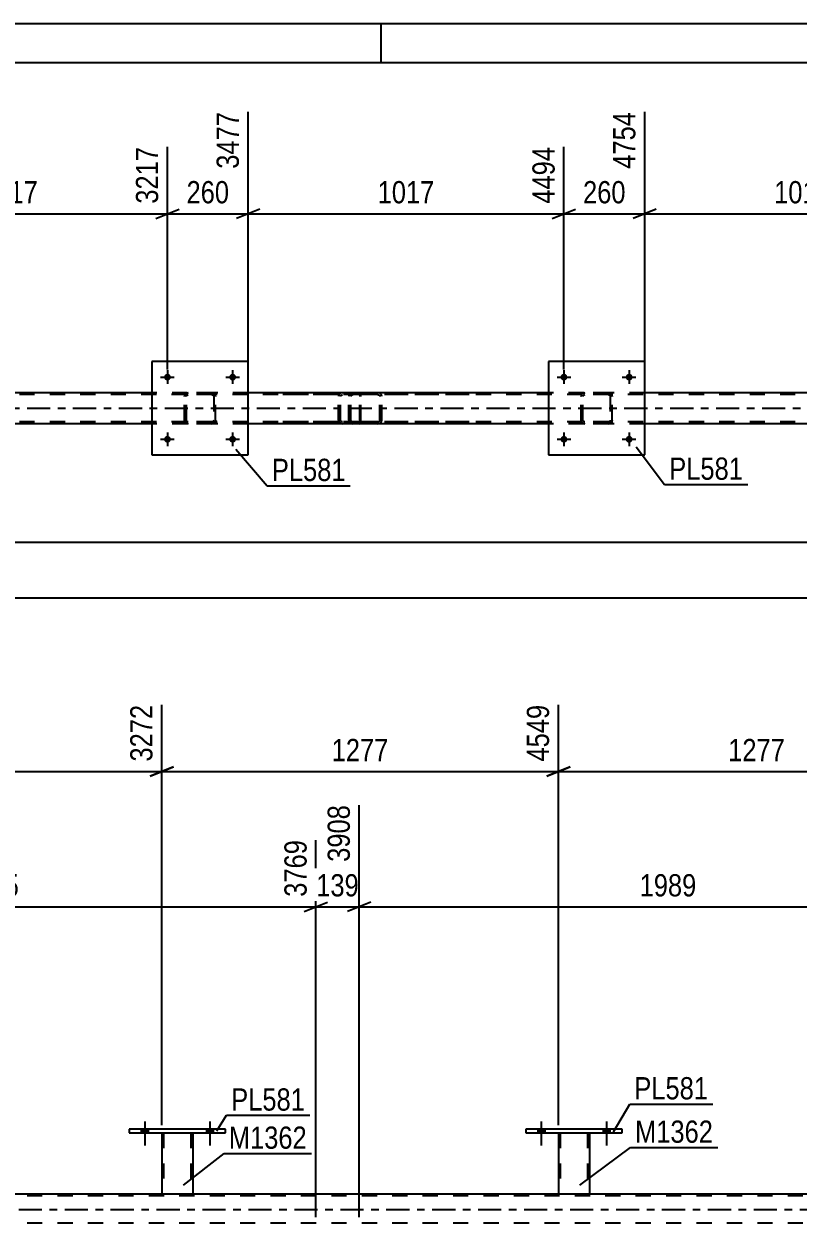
# Model space of a CAD drawing. Header units: millimetres. Extents: x 0 to 841, y 0 to 594.
# Drawn here: x 165 to 264.7, y 439.6 to 594 of the extents above; entities that cross this region are included whole.
import ezdxf

# ---------------------------------------------------------------- set-up
doc = ezdxf.new("R2010")
doc.units = ezdxf.units.MM
doc.linetypes.add('DXK_LINE_DOT2', pattern=[3.9198, 1.9599, -1.9599])
doc.linetypes.add('DXK_LINE_DOT3', pattern=[5.9187, 2.979, -0.9799, 0.9799, -0.9799])
doc.styles.add('Arial Narrow', font='ARIALN.TTF', dxfattribs={"height": 0.2})

# ---------------------------------------------------------------- blocks, each defined once
blk = doc.blocks.new('Unknown-122573939-1133 - 10963')
at = {"color": 5, "linetype": 'Continuous'}
for p, q in [((841, 594), (0, 594)), ((211, 589), (211, 594)), ((836, 589), (5, 589))]:
    blk.add_line(p, q, dxfattribs=at)
blk = doc.blocks.new('Bolt-122573939-4969 - 4963')
at = {"linetype": 'Continuous'}
for points in [[(234.99, 540.53, -1), (234.11, 540.53, -1)], [(243.39, 540.53, -1), (242.51, 540.53, -1)]]:
    blk.add_hatch(color=1, dxfattribs=at).paths.add_polyline_path(points)
at = {"color": 1, "linetype": 'Continuous'}
for p, q in [((233.67, 540.53), (235.43, 540.53)), ((234.55, 541.41), (234.55, 539.65)), ((242.07, 540.53), (243.83, 540.53)), ((242.95, 541.41), (242.95, 539.65))]:
    blk.add_line(p, q, dxfattribs=at)
blk = doc.blocks.new('Bolt-122573939-4970 - 4963')
at = {"linetype": 'Continuous'}
for points in [[(234.99, 548.53, -1), (234.11, 548.53, -1)], [(243.39, 548.53, -1), (242.51, 548.53, -1)]]:
    blk.add_hatch(color=1, dxfattribs=at).paths.add_polyline_path(points)
at = {"color": 1, "linetype": 'Continuous'}
for p, q in [((233.67, 548.53), (235.43, 548.53)), ((234.55, 549.41), (234.55, 547.65)), ((242.07, 548.53), (243.83, 548.53)), ((242.95, 549.41), (242.95, 547.65))]:
    blk.add_line(p, q, dxfattribs=at)
blk = doc.blocks.new('Bolt-122573939-4971 - 4963')
at = {"linetype": 'Continuous'}
for points in [[(183.91, 540.53, -1), (183.03, 540.53, -1)], [(192.31, 540.53, -1), (191.43, 540.53, -1)]]:
    blk.add_hatch(color=1, dxfattribs=at).paths.add_polyline_path(points)
at = {"color": 1, "linetype": 'Continuous'}
for p, q in [((182.59, 540.53), (184.35, 540.53)), ((183.47, 541.41), (183.47, 539.65)), ((190.99, 540.53), (192.75, 540.53)), ((191.87, 541.41), (191.87, 539.65))]:
    blk.add_line(p, q, dxfattribs=at)
blk = doc.blocks.new('Bolt-122573939-4972 - 4963')
at = {"linetype": 'Continuous'}
for points in [[(183.91, 548.53, -1), (183.03, 548.53, -1)], [(192.31, 548.53, -1), (191.43, 548.53, -1)]]:
    blk.add_hatch(color=1, dxfattribs=at).paths.add_polyline_path(points)
at = {"color": 1, "linetype": 'Continuous'}
for p, q in [((182.59, 548.53), (184.35, 548.53)), ((183.47, 549.41), (183.47, 547.65)), ((190.99, 548.53), (192.75, 548.53)), ((191.87, 549.41), (191.87, 547.65))]:
    blk.add_line(p, q, dxfattribs=at)
blk = doc.blocks.new('Part-122573939-4990 - 4963')
at = {"color": 2, "linetype": 'Continuous'}
for p, q in [((244.95, 550.53), (232.55, 550.53)), ((232.55, 550.53), (232.55, 538.53)), ((244.95, 538.53), (244.95, 550.53)), ((232.55, 538.53), (244.95, 538.53))]:
    blk.add_line(p, q, dxfattribs=at)
blk = doc.blocks.new('Part-122573939-4991 - 4963')
at = {"color": 7, "linetype": 'DXK_LINE_DOT2'}
for p, q in [((185.96, 546.49), (186.15, 546.53)), ((186.15, 546.53), (185.96, 546.49)), ((189.19, 546.53), (186.15, 546.53)), ((189.19, 546.53), (189.37, 546.49)), ((189.37, 546.49), (189.19, 546.53)), ((185.67, 546.05), (185.7, 546.23)), ((185.7, 546.23), (185.67, 546.05)), ((185.67, 543.01), (185.67, 546.05)), ((185.91, 546.05), (185.93, 546.14)), ((185.91, 543.01), (185.91, 546.05)), ((185.93, 546.14), (185.98, 546.22)), ((185.98, 546.22), (186.06, 546.27)), ((186.06, 546.27), (186.15, 546.29)), ((189.19, 546.29), (186.15, 546.29)), ((189.19, 546.29), (189.28, 546.27)), ((189.28, 546.27), (189.36, 546.22)), ((189.36, 546.22), (189.41, 546.14)), ((189.41, 546.14), (189.43, 546.05)), ((189.43, 546.05), (189.43, 543.01)), ((189.63, 546.23), (189.67, 546.05)), ((189.67, 546.05), (189.63, 546.23)), ((189.67, 543.01), (189.67, 546.05)), ((185.7, 542.83), (185.67, 543.01)), ((185.67, 543.01), (185.7, 542.83)), ((185.93, 542.92), (185.91, 543.01)), ((185.98, 542.84), (185.93, 542.92)), ((186.15, 542.53), (185.96, 542.57)), ((185.96, 542.57), (186.15, 542.53)), ((186.06, 542.79), (185.98, 542.84)), ((186.15, 542.77), (186.06, 542.79)), ((189.19, 542.77), (186.15, 542.77)), ((189.19, 542.53), (186.15, 542.53)), ((189.28, 542.79), (189.19, 542.77)), ((189.37, 542.57), (189.19, 542.53)), ((189.19, 542.53), (189.37, 542.57)), ((189.36, 542.84), (189.28, 542.79)), ((189.41, 542.92), (189.36, 542.84)), ((189.43, 543.01), (189.41, 542.92)), ((189.67, 543.01), (189.63, 542.83)), ((189.63, 542.83), (189.67, 543.01))]:
    blk.add_line(p, q, dxfattribs=at)
at = {"color": 7, "linetype": 'DXK_LINE_DOT3'}
blk.add_line((187.67, 544.53), (187.67, 544.53), dxfattribs=at)
at = {"color": 7, "linetype": 'DXK_LINE_DOT2'}
for centre, start, end in [((186.15, 546.05), 112.5, 157.5), ((186.15, 546.05), 112.5, 157.5), ((189.19, 546.05), 22.5, 67.5), ((189.19, 546.05), 22.5, 67.5), ((186.15, 543.01), 202.5, 247.5), ((186.15, 543.01), 202.5, 247.5), ((189.19, 543.01), 292.5, 337.5), ((189.19, 543.01), 292.5, 337.5)]:
    blk.add_arc(centre, 0.48, start, end, dxfattribs=at)
blk = doc.blocks.new('Part-122573939-4996 - 4963')
at = {"color": 2, "linetype": 'Continuous'}
for p, q in [((193.87, 550.53), (181.47, 550.53)), ((181.47, 550.53), (181.47, 538.53)), ((193.87, 538.53), (193.87, 550.53)), ((181.47, 538.53), (193.87, 538.53))]:
    blk.add_line(p, q, dxfattribs=at)
blk = doc.blocks.new('Part-122573939-5077 - 4963')
at = {"color": 7, "linetype": 'DXK_LINE_DOT2'}
for p, q in [((208.12, 546.53), (195.96, 546.53)), ((206.03, 546.53), (205.83, 546.5)), ((206.84, 546.29), (206.84, 546.53)), ((208.22, 546.5), (208.12, 546.53)), ((208.31, 546.39), (208.22, 546.5)), ((208.12, 546.29), (195.96, 546.29)), ((205.56, 546.24), (205.52, 546.05)), ((205.52, 543.01), (205.52, 546.05)), ((205.77, 546.05), (205.79, 546.14)), ((205.77, 543.01), (205.77, 546.05)), ((205.79, 546.14), (205.85, 546.22)), ((205.85, 546.22), (205.93, 546.27)), ((205.93, 546.27), (206.03, 546.29)), ((208.12, 546.29), (208.17, 546.27)), ((208.17, 546.27), (208.21, 546.22)), ((208.21, 546.22), (208.24, 546.14)), ((208.24, 546.14), (208.25, 546.05)), ((208.25, 543.01), (208.25, 546.05)), ((208.37, 546.24), (208.31, 546.39)), ((208.39, 546.05), (208.37, 546.24)), ((208.39, 543.01), (208.39, 546.05)), ((208.12, 542.77), (195.96, 542.77)), ((208.12, 542.53), (195.96, 542.53)), ((205.52, 543.01), (205.56, 542.83)), ((205.79, 542.92), (205.77, 543.01)), ((205.85, 542.84), (205.79, 542.92)), ((205.83, 542.57), (206.03, 542.53)), ((205.93, 542.79), (205.85, 542.84)), ((206.03, 542.77), (205.93, 542.79)), ((206.84, 542.57), (206.84, 542.77)), ((206.84, 542.53), (206.84, 542.57)), ((208.17, 542.79), (208.12, 542.77)), ((208.12, 542.53), (208.22, 542.57)), ((208.21, 542.84), (208.17, 542.79)), ((208.24, 542.92), (208.21, 542.84)), ((208.22, 542.57), (208.31, 542.67)), ((208.25, 543.01), (208.24, 542.92)), ((208.31, 542.67), (208.37, 542.83)), ((208.37, 542.83), (208.39, 543.01))]:
    blk.add_line(p, q, dxfattribs=at)
for centre, start, end in [((206.01, 546.04), 111.1941, 156.1506), ((206.01, 543.03), 203.8494, 248.8059)]:
    blk.add_arc(centre, 0.492, start, end, dxfattribs=at)
blk = doc.blocks.new('Part-122573939-5100 - 4963')
at = {"color": 7, "linetype": 'DXK_LINE_DOT2'}
for p, q in [((207.35, 546.53), (207.16, 546.5)), ((222.34, 546.53), (207.35, 546.53)), ((210.78, 546.5), (210.59, 546.53)), ((206.88, 546.24), (206.84, 546.05)), ((206.84, 543.01), (206.84, 546.05)), ((207.1, 546.05), (207.12, 546.14)), ((207.1, 543.01), (207.1, 546.05)), ((207.12, 546.14), (207.17, 546.22)), ((207.17, 546.22), (207.25, 546.27)), ((207.25, 546.27), (207.35, 546.29)), ((222.34, 546.29), (207.35, 546.29)), ((210.59, 546.29), (210.68, 546.27)), ((210.68, 546.27), (210.77, 546.22)), ((210.77, 546.22), (210.82, 546.14)), ((210.82, 546.14), (210.84, 546.05)), ((210.84, 543.01), (210.84, 546.05)), ((211.1, 546.05), (211.06, 546.24)), ((211.1, 543.01), (211.1, 546.05)), ((206.84, 543.01), (206.88, 542.83)), ((207.12, 542.92), (207.1, 543.01)), ((207.17, 542.84), (207.12, 542.92)), ((207.16, 542.57), (207.35, 542.53)), ((207.25, 542.79), (207.17, 542.84)), ((207.35, 542.77), (207.25, 542.79)), ((222.34, 542.77), (207.35, 542.77)), ((222.34, 542.53), (207.35, 542.53)), ((210.68, 542.79), (210.59, 542.77)), ((210.59, 542.53), (210.78, 542.57)), ((210.77, 542.84), (210.68, 542.79)), ((210.82, 542.92), (210.77, 542.84)), ((210.84, 543.01), (210.82, 542.92)), ((211.06, 542.83), (211.1, 543.01))]:
    blk.add_line(p, q, dxfattribs=at)
for centre, start, end in [((207.33, 546.03), 110.7583, 155.68), ((210.61, 546.03), 24.32, 69.2417), ((207.33, 543.03), 204.32, 249.2417), ((210.61, 543.03), 290.7583, 335.68)]:
    blk.add_arc(centre, 0.496, start, end, dxfattribs=at)
blk = doc.blocks.new('Part-122573939-5119 - 4963')
at = {"color": 7, "linetype": 'DXK_LINE_DOT2'}
for p, q in [((237.04, 546.49), (237.23, 546.53)), ((237.23, 546.53), (237.04, 546.49)), ((240.27, 546.53), (237.23, 546.53)), ((240.27, 546.53), (240.45, 546.49)), ((240.45, 546.49), (240.27, 546.53)), ((236.75, 546.05), (236.79, 546.23)), ((236.79, 546.23), (236.75, 546.05)), ((236.75, 543.01), (236.75, 546.05)), ((236.99, 546.05), (237.01, 546.14)), ((236.99, 543.01), (236.99, 546.05)), ((237.01, 546.14), (237.06, 546.22)), ((237.06, 546.22), (237.14, 546.27)), ((237.14, 546.27), (237.23, 546.29)), ((240.27, 546.29), (237.23, 546.29)), ((240.27, 546.29), (240.36, 546.27)), ((240.36, 546.27), (240.44, 546.22)), ((240.44, 546.22), (240.49, 546.14)), ((240.49, 546.14), (240.51, 546.05)), ((240.51, 546.05), (240.51, 543.01)), ((240.71, 546.23), (240.75, 546.05)), ((240.75, 546.05), (240.71, 546.23)), ((240.75, 543.01), (240.75, 546.05)), ((236.79, 542.83), (236.75, 543.01)), ((236.75, 543.01), (236.79, 542.83)), ((237.01, 542.92), (236.99, 543.01)), ((237.06, 542.84), (237.01, 542.92)), ((237.23, 542.53), (237.04, 542.57)), ((237.04, 542.57), (237.23, 542.53)), ((237.14, 542.79), (237.06, 542.84)), ((237.23, 542.77), (237.14, 542.79)), ((240.27, 542.77), (237.23, 542.77)), ((240.27, 542.53), (237.23, 542.53)), ((240.36, 542.79), (240.27, 542.77)), ((240.45, 542.57), (240.27, 542.53)), ((240.27, 542.53), (240.45, 542.57)), ((240.44, 542.84), (240.36, 542.79)), ((240.49, 542.92), (240.44, 542.84)), ((240.51, 543.01), (240.49, 542.92)), ((240.75, 543.01), (240.71, 542.83)), ((240.71, 542.83), (240.75, 543.01))]:
    blk.add_line(p, q, dxfattribs=at)
at = {"color": 7, "linetype": 'DXK_LINE_DOT3'}
blk.add_line((238.75, 544.53), (238.75, 544.53), dxfattribs=at)
at = {"color": 7, "linetype": 'DXK_LINE_DOT2'}
for centre, start, end in [((237.23, 546.05), 112.5, 157.5), ((237.23, 546.05), 112.5, 157.5), ((240.27, 546.05), 22.5, 67.5), ((240.27, 546.05), 22.5, 67.5), ((237.23, 543.01), 202.5, 247.5), ((237.23, 543.01), 202.5, 247.5), ((240.27, 543.01), 292.5, 337.5), ((240.27, 543.01), 292.5, 337.5)]:
    blk.add_arc(centre, 0.48, start, end, dxfattribs=at)
blk = doc.blocks.new('Part-122573939-5152 - 4963')
at = {"color": 2, "linetype": 'Continuous'}
for p, q in [((181.47, 546.53), (142.79, 546.53)), ((232.55, 546.53), (193.87, 546.53)), ((283.63, 546.53), (244.95, 546.53)), ((181.47, 542.53), (142.79, 542.53)), ((232.55, 542.53), (193.87, 542.53)), ((283.63, 542.53), (244.95, 542.53))]:
    blk.add_line(p, q, dxfattribs=at)
at = {"color": 7, "linetype": 'DXK_LINE_DOT2'}
for p, q in [((193.87, 546.53), (181.47, 546.53)), ((244.95, 546.53), (232.55, 546.53)), ((766.09, 546.29), (112.11, 546.29)), ((766.09, 542.77), (112.11, 542.77)), ((193.87, 542.53), (181.47, 542.53)), ((244.95, 542.53), (232.55, 542.53))]:
    blk.add_line(p, q, dxfattribs=at)
at = {"color": 7, "linetype": 'DXK_LINE_DOT3'}
blk.add_line((112.11, 544.53), (766.09, 544.53), dxfattribs=at)
blk = doc.blocks.new('Part-122573939-3391 - 3261')
at = {"color": 2, "linetype": 'Continuous'}
blk.add_line((51.86, 443.39), (763.16, 443.39), dxfattribs=at)
at = {"color": 7, "linetype": 'DXK_LINE_DOT2'}
for p, q in [((763.16, 443.15), (51.86, 443.15)), ((763.16, 439.63), (51.86, 439.63))]:
    blk.add_line(p, q, dxfattribs=at)
at = {"color": 7, "linetype": 'DXK_LINE_DOT3'}
blk.add_line((51.86, 441.39), (763.16, 441.39), dxfattribs=at)
blk = doc.blocks.new('Bolt-122573939-3705 - 3261')
at = {"linetype": 'Continuous'}
for points in [[(231.19, 451.23), (232.07, 451.23), (232.07, 451.71), (231.19, 451.71)], [(239.59, 451.23), (240.47, 451.23), (240.47, 451.71), (239.59, 451.71)]]:
    blk.add_hatch(color=1, dxfattribs=at).paths.add_polyline_path(points)
at = {"color": 1, "linetype": 'Continuous'}
for p, q in [((231.63, 452.71), (231.63, 449.59)), ((240.03, 452.71), (240.03, 449.59)), ((231.19, 451.71), (231.19, 451.23)), ((232.07, 451.71), (232.07, 451.23)), ((239.59, 451.71), (239.59, 451.23)), ((240.47, 451.71), (240.47, 451.23))]:
    blk.add_line(p, q, dxfattribs=at)
blk = doc.blocks.new('Part-122573939-3601 - 3261')
at = {"color": 2, "linetype": 'Continuous'}
for p, q in [((233.83, 451.23), (233.83, 443.39)), ((237.83, 451.23), (237.83, 443.39)), ((233.83, 443.39), (237.83, 443.39))]:
    blk.add_line(p, q, dxfattribs=at)
at = {"color": 7, "linetype": 'DXK_LINE_DOT2'}
for p, q in [((233.83, 451.23), (237.83, 451.23)), ((233.83, 451.23), (233.83, 451.23)), ((233.83, 451.23), (233.83, 451.23)), ((234.07, 451.23), (234.07, 443.39)), ((237.59, 451.23), (237.59, 443.39)), ((237.83, 451.23), (237.83, 451.23)), ((237.83, 451.23), (237.83, 451.23)), ((237.53, 443.39), (237.57, 443.39)), ((237.53, 443.39), (237.57, 443.39)), ((237.57, 443.39), (237.59, 443.39)), ((237.57, 443.39), (237.59, 443.39))]:
    blk.add_line(p, q, dxfattribs=at)
blk = doc.blocks.new('Part-122573939-3626 - 3261')
at = {"color": 2, "linetype": 'Continuous'}
for p, q in [((229.63, 451.71), (229.63, 451.23)), ((242.03, 451.71), (229.63, 451.71)), ((229.63, 451.23), (242.03, 451.23)), ((242.03, 451.23), (242.03, 451.71))]:
    blk.add_line(p, q, dxfattribs=at)
blk = doc.blocks.new('Part-122573939-3631 - 3261')
at = {"color": 2, "linetype": 'Continuous'}
for p, q in [((182.74, 451.23), (182.74, 443.39)), ((186.74, 451.23), (186.74, 443.39)), ((182.74, 443.39), (186.74, 443.39))]:
    blk.add_line(p, q, dxfattribs=at)
at = {"color": 7, "linetype": 'DXK_LINE_DOT2'}
for p, q in [((182.74, 451.23), (186.74, 451.23)), ((182.74, 451.23), (182.74, 451.23)), ((182.74, 451.23), (182.74, 451.23)), ((182.98, 451.23), (182.98, 443.39)), ((186.5, 451.23), (186.5, 443.39)), ((186.74, 451.23), (186.74, 451.23)), ((186.74, 451.23), (186.74, 451.23)), ((186.45, 443.39), (186.49, 443.39)), ((186.45, 443.39), (186.49, 443.39)), ((186.49, 443.39), (186.5, 443.39)), ((186.49, 443.39), (186.5, 443.39))]:
    blk.add_line(p, q, dxfattribs=at)
blk = doc.blocks.new('Part-122573939-3636 - 3261')
at = {"color": 2, "linetype": 'Continuous'}
for p, q in [((178.54, 451.71), (178.54, 451.23)), ((190.94, 451.71), (178.54, 451.71)), ((178.54, 451.23), (190.94, 451.23)), ((190.94, 451.23), (190.94, 451.71))]:
    blk.add_line(p, q, dxfattribs=at)
blk = doc.blocks.new('Bolt-122573939-3696 - 3261')
at = {"linetype": 'Continuous'}
for points in [[(231.19, 451.23), (232.07, 451.23), (232.07, 451.71), (231.19, 451.71)], [(239.59, 451.23), (240.47, 451.23), (240.47, 451.71), (239.59, 451.71)]]:
    blk.add_hatch(color=1, dxfattribs=at).paths.add_polyline_path(points)
at = {"color": 1, "linetype": 'Continuous'}
for p, q in [((231.63, 452.71), (231.63, 449.59)), ((240.03, 452.71), (240.03, 449.59)), ((231.19, 451.71), (231.19, 451.23)), ((232.07, 451.71), (232.07, 451.23)), ((239.59, 451.71), (239.59, 451.23)), ((240.47, 451.71), (240.47, 451.23))]:
    blk.add_line(p, q, dxfattribs=at)
blk = doc.blocks.new('Bolt-122573939-3724 - 3261')
at = {"linetype": 'Continuous'}
for points in [[(180.1, 451.23), (180.98, 451.23), (180.98, 451.71), (180.1, 451.71)], [(188.5, 451.23), (189.38, 451.23), (189.38, 451.71), (188.5, 451.71)]]:
    blk.add_hatch(color=1, dxfattribs=at).paths.add_polyline_path(points)
at = {"color": 1, "linetype": 'Continuous'}
for p, q in [((180.54, 452.71), (180.54, 449.59)), ((188.94, 452.71), (188.94, 449.59)), ((180.1, 451.71), (180.1, 451.23)), ((180.98, 451.71), (180.98, 451.23)), ((188.5, 451.71), (188.5, 451.23)), ((189.38, 451.71), (189.38, 451.23))]:
    blk.add_line(p, q, dxfattribs=at)
blk = doc.blocks.new('Bolt-122573939-3725 - 3261')
at = {"linetype": 'Continuous'}
for points in [[(180.1, 451.23), (180.98, 451.23), (180.98, 451.71), (180.1, 451.71)], [(188.5, 451.23), (189.38, 451.23), (189.38, 451.71), (188.5, 451.71)]]:
    blk.add_hatch(color=1, dxfattribs=at).paths.add_polyline_path(points)
at = {"color": 1, "linetype": 'Continuous'}
for p, q in [((180.54, 452.71), (180.54, 449.59)), ((188.94, 452.71), (188.94, 449.59)), ((180.1, 451.71), (180.1, 451.23)), ((180.98, 451.71), (180.98, 451.23)), ((188.5, 451.71), (188.5, 451.23)), ((189.38, 451.71), (189.38, 451.23))]:
    blk.add_line(p, q, dxfattribs=at)
blk = doc.blocks.new('StraightDimension-122573939-5634 - 4963')
at = {"color": 7, "linetype": 'Continuous'}
for p, q in [((193.87, 547.53), (193.87, 582.67)), ((183.47, 549.53), (183.47, 578.17)), ((181.97, 568.96), (184.97, 570.16)), ((195.37, 570.16), (192.37, 568.96)), ((183.47, 569.56), (193.87, 569.56))]:
    blk.add_line(p, q, dxfattribs=at)
at = {"color": 0}
blk.add_wipeout([(192.01, 570.31), (192.01, 574.51), (185.33, 574.51), (185.33, 570.31)], dxfattribs=at)
at = {"color": 3, "style": 'Arial Narrow'}
blk.add_text('260', height=2.863, dxfattribs=at).set_placement((185.93, 570.91))
at = {"color": 0, "linetype": 'Continuous'}
blk.add_wipeout([(193.27, 583.27), (189.07, 583.27), (189.07, 574.76), (193.27, 574.76)], dxfattribs=at)
at = {"color": 3, "linetype": 'Continuous', "style": 'Arial Narrow'}
blk.add_text('3477', height=2.863, rotation=90.0002, dxfattribs=at).set_placement((192.67, 575.36))
blk = doc.blocks.new('StraightDimension-122573939-5580 - 4963')
at = {"color": 7, "linetype": 'Continuous'}
for p, q in [((244.95, 547.53), (244.95, 582.67)), ((285.63, 549.53), (285.63, 578.17)), ((246.45, 570.16), (243.45, 568.96)), ((284.13, 568.96), (287.13, 570.16)), ((244.95, 569.56), (285.63, 569.56))]:
    blk.add_line(p, q, dxfattribs=at)
at = {"color": 0, "linetype": 'Continuous'}
blk.add_wipeout([(285.03, 578.77), (280.83, 578.77), (280.83, 570.26), (285.03, 570.26)], dxfattribs=at)
at = {"color": 0}
blk.add_wipeout([(269.55, 570.31), (269.55, 574.51), (261.03, 574.51), (261.03, 570.31)], dxfattribs=at)
at = {"color": 3, "linetype": 'Continuous', "style": 'Arial Narrow'}
blk.add_text('5771', height=2.863, rotation=90.0002, dxfattribs=at).set_placement((284.43, 570.86))
at = {"color": 3, "style": 'Arial Narrow'}
blk.add_text('1017', height=2.863, dxfattribs=at).set_placement((261.63, 570.91))
blk = doc.blocks.new('StraightDimension-122573939-5598 - 4963')
at = {"color": 7, "linetype": 'Continuous'}
for p, q in [((244.95, 547.53), (244.95, 582.67)), ((234.55, 549.53), (234.55, 578.17)), ((233.05, 568.96), (236.05, 570.16)), ((246.45, 570.16), (243.45, 568.96)), ((234.55, 569.56), (244.95, 569.56))]:
    blk.add_line(p, q, dxfattribs=at)
at = {"color": 0}
blk.add_wipeout([(243.09, 570.31), (243.09, 574.51), (236.41, 574.51), (236.41, 570.31)], dxfattribs=at)
at = {"color": 3, "style": 'Arial Narrow'}
blk.add_text('260', height=2.863, dxfattribs=at).set_placement((237.01, 570.91))
at = {"color": 0, "linetype": 'Continuous'}
blk.add_wipeout([(244.35, 583.27), (240.15, 583.27), (240.15, 574.76), (244.35, 574.76)], dxfattribs=at)
at = {"color": 3, "linetype": 'Continuous', "style": 'Arial Narrow'}
blk.add_text('4754', height=2.863, rotation=90.0002, dxfattribs=at).set_placement((243.75, 575.36))
blk = doc.blocks.new('StraightDimension-122573939-5616 - 4963')
at = {"color": 7, "linetype": 'Continuous'}
for p, q in [((193.87, 547.53), (193.87, 582.67)), ((234.55, 549.53), (234.55, 578.17)), ((195.37, 570.16), (192.37, 568.96)), ((233.05, 568.96), (236.05, 570.16)), ((193.87, 569.56), (234.55, 569.56))]:
    blk.add_line(p, q, dxfattribs=at)
at = {"color": 0, "linetype": 'Continuous'}
blk.add_wipeout([(233.95, 578.77), (229.75, 578.77), (229.75, 570.26), (233.95, 570.26)], dxfattribs=at)
at = {"color": 0}
blk.add_wipeout([(218.46, 570.31), (218.46, 574.51), (209.95, 574.51), (209.95, 570.31)], dxfattribs=at)
at = {"color": 3, "linetype": 'Continuous', "style": 'Arial Narrow'}
blk.add_text('4494', height=2.863, rotation=90.0002, dxfattribs=at).set_placement((233.35, 570.86))
at = {"color": 3, "style": 'Arial Narrow'}
blk.add_text('1017', height=2.863, dxfattribs=at).set_placement((210.55, 570.91))
blk = doc.blocks.new('StraightDimension-122573939-5652 - 4963')
at = {"color": 7, "linetype": 'Continuous'}
for p, q in [((142.79, 547.53), (142.79, 582.67)), ((183.47, 549.53), (183.47, 578.17)), ((144.29, 570.16), (141.29, 568.96)), ((181.97, 568.96), (184.97, 570.16)), ((142.79, 569.56), (183.47, 569.56))]:
    blk.add_line(p, q, dxfattribs=at)
at = {"color": 0, "linetype": 'Continuous'}
blk.add_wipeout([(182.87, 578.77), (178.67, 578.77), (178.67, 570.26), (182.87, 570.26)], dxfattribs=at)
at = {"color": 0}
blk.add_wipeout([(167.38, 570.31), (167.38, 574.51), (158.87, 574.51), (158.87, 570.31)], dxfattribs=at)
at = {"color": 3, "linetype": 'Continuous', "style": 'Arial Narrow'}
blk.add_text('3217', height=2.863, rotation=90.0002, dxfattribs=at).set_placement((182.27, 570.86))
at = {"color": 3, "style": 'Arial Narrow'}
blk.add_text('1017', height=2.863, dxfattribs=at).set_placement((159.47, 570.91))
blk = doc.blocks.new('StraightDimension-122573939-5833 - 4963')
at = {"color": 7, "linetype": 'Continuous'}
blk.add_line((69.55, 520.13), (766.73, 520.13), dxfattribs=at)
blk = doc.blocks.new('StraightDimension-122573939-9213 - 4963')
at = {"color": 7, "linetype": 'Continuous'}
blk.add_line((70.19, 527.28), (766.09, 527.28), dxfattribs=at)
blk = doc.blocks.new('StraightDimension-122573939-4483 - 3261')
at = {"color": 7, "linetype": 'Continuous'}
for p, q in [((233.83, 452.23), (233.83, 506.35)), ((284.91, 452.23), (284.91, 506.35)), ((235.33, 498.34), (232.33, 497.14)), ((233.83, 497.74), (284.91, 497.74)), ((283.41, 497.14), (286.41, 498.34))]:
    blk.add_line(p, q, dxfattribs=at)
at = {"color": 0, "linetype": 'Continuous'}
blk.add_wipeout([(284.31, 506.95), (280.11, 506.95), (280.11, 498.44), (284.31, 498.44)], dxfattribs=at)
at = {"color": 0}
blk.add_wipeout([(263.62, 498.49), (263.62, 502.69), (255.11, 502.69), (255.11, 498.49)], dxfattribs=at)
at = {"color": 3, "linetype": 'Continuous', "style": 'Arial Narrow'}
blk.add_text('5826', height=2.863, rotation=90.0002, dxfattribs=at).set_placement((283.71, 499.04))
at = {"color": 3, "style": 'Arial Narrow'}
blk.add_text('1277', height=2.863, dxfattribs=at).set_placement((255.71, 499.09))
blk = doc.blocks.new('StraightDimension-122573939-4473 - 3261')
at = {"color": 7, "linetype": 'Continuous'}
for p, q in [((182.74, 452.23), (182.74, 506.35)), ((233.83, 452.23), (233.83, 506.35)), ((184.24, 498.34), (181.24, 497.14)), ((182.74, 497.74), (233.83, 497.74)), ((232.33, 497.14), (235.33, 498.34))]:
    blk.add_line(p, q, dxfattribs=at)
at = {"color": 0, "linetype": 'Continuous'}
blk.add_wipeout([(233.23, 506.95), (229.03, 506.95), (229.03, 498.44), (233.23, 498.44)], dxfattribs=at)
at = {"color": 0}
blk.add_wipeout([(212.54, 498.49), (212.54, 502.69), (204.03, 502.69), (204.03, 498.49)], dxfattribs=at)
at = {"color": 3, "linetype": 'Continuous', "style": 'Arial Narrow'}
blk.add_text('4549', height=2.863, rotation=90.0002, dxfattribs=at).set_placement((232.63, 499.04))
at = {"color": 3, "style": 'Arial Narrow'}
blk.add_text('1277', height=2.863, dxfattribs=at).set_placement((204.63, 499.09))
blk = doc.blocks.new('StraightDimension-122573939-4463 - 3261')
at = {"color": 7, "linetype": 'Continuous'}
for p, q in [((131.66, 452.23), (131.66, 506.35)), ((182.74, 452.23), (182.74, 506.35)), ((133.16, 498.34), (130.16, 497.14)), ((131.66, 497.74), (182.74, 497.74)), ((181.24, 497.14), (184.24, 498.34))]:
    blk.add_line(p, q, dxfattribs=at)
at = {"color": 0, "linetype": 'Continuous'}
blk.add_wipeout([(182.14, 506.95), (177.94, 506.95), (177.94, 498.44), (182.14, 498.44)], dxfattribs=at)
at = {"color": 0}
blk.add_wipeout([(161.46, 498.49), (161.46, 502.69), (152.95, 502.69), (152.95, 498.49)], dxfattribs=at)
at = {"color": 3, "linetype": 'Continuous', "style": 'Arial Narrow'}
blk.add_text('3272', height=2.863, rotation=90.0002, dxfattribs=at).set_placement((181.54, 499.04))
at = {"color": 3, "style": 'Arial Narrow'}
blk.add_text('1277', height=2.863, dxfattribs=at).set_placement((153.55, 499.09))
blk = doc.blocks.new('StraightDimension-122573939-4103 - 3261')
at = {"color": 7, "linetype": 'Continuous'}
for p, q in [((118.78, 440.39), (118.78, 488.94)), ((202.6, 440.39), (202.6, 488.94)), ((120.28, 480.93), (117.28, 479.73)), ((118.78, 480.33), (202.6, 480.33)), ((201.1, 479.73), (204.1, 480.93))]:
    blk.add_line(p, q, dxfattribs=at)
at = {"color": 0, "linetype": 'Continuous'}
blk.add_wipeout([(202, 489.54), (197.8, 489.54), (197.8, 481.03), (202, 481.03)], dxfattribs=at)
at = {"color": 0}
blk.add_wipeout([(164.95, 481.08), (164.95, 485.28), (156.43, 485.28), (156.43, 481.08)], dxfattribs=at)
at = {"color": 3, "linetype": 'Continuous', "style": 'Arial Narrow'}
blk.add_text('3769', height=2.863, rotation=90.0002, dxfattribs=at).set_placement((201.4, 481.63))
at = {"color": 3, "style": 'Arial Narrow'}
blk.add_text('2095', height=2.863, dxfattribs=at).set_placement((157.03, 481.68))
blk = doc.blocks.new('StraightDimension-122573939-4132 - 3261')
at = {"color": 7, "linetype": 'Continuous'}
for p, q in [((208.17, 440.39), (208.17, 493.44)), ((202.6, 440.39), (202.6, 488.94)), ((201.1, 479.73), (204.1, 480.93)), ((202.6, 480.33), (208.17, 480.33)), ((209.67, 480.93), (206.67, 479.73))]:
    blk.add_line(p, q, dxfattribs=at)
at = {"color": 0}
blk.add_wipeout([(208.73, 481.08), (208.73, 485.28), (202.04, 485.28), (202.04, 481.08)], dxfattribs=at)
at = {"color": 3, "style": 'Arial Narrow'}
blk.add_text('139', height=2.863, dxfattribs=at).set_placement((202.64, 481.68))
at = {"color": 0, "linetype": 'Continuous'}
blk.add_wipeout([(207.57, 494.04), (203.37, 494.04), (203.37, 485.53), (207.57, 485.53)], dxfattribs=at)
at = {"color": 3, "linetype": 'Continuous', "style": 'Arial Narrow'}
blk.add_text('3908', height=2.863, rotation=90.0002, dxfattribs=at).set_placement((206.97, 486.13))
blk = doc.blocks.new('StraightDimension-122573939-4151 - 3261')
at = {"color": 7, "linetype": 'Continuous'}
for p, q in [((208.17, 440.39), (208.17, 493.44)), ((287.73, 440.39), (287.73, 488.94)), ((209.67, 480.93), (206.67, 479.73)), ((208.17, 480.33), (287.73, 480.33)), ((286.23, 479.73), (289.23, 480.93))]:
    blk.add_line(p, q, dxfattribs=at)
at = {"color": 0, "linetype": 'Continuous'}
blk.add_wipeout([(287.13, 489.54), (282.93, 489.54), (282.93, 481.03), (287.13, 481.03)], dxfattribs=at)
at = {"color": 0}
blk.add_wipeout([(252.21, 481.08), (252.21, 485.28), (243.7, 485.28), (243.7, 481.08)], dxfattribs=at)
at = {"color": 3, "linetype": 'Continuous', "style": 'Arial Narrow'}
blk.add_text('5897', height=2.863, rotation=90.0002, dxfattribs=at).set_placement((286.53, 481.63))
at = {"color": 3, "style": 'Arial Narrow'}
blk.add_text('1989', height=2.863, dxfattribs=at).set_placement((244.3, 481.68))
blk = doc.blocks.new('Mark-122573939-4986 - 4963')
at = {"color": 0}
blk.add_wipeout([(257.63, 535.32), (257.63, 538.32), (248.12, 538.32), (248.12, 535.32)], dxfattribs=at)
blk.add_wipeout([(257.63, 535.32), (257.63, 538.32), (248.12, 538.32), (248.12, 535.32)], dxfattribs=at)
at = {"color": 30, "linetype": 'Continuous'}
for p, q in [((243.84, 539.56), (247.52, 534.72)), ((247.52, 534.72), (258.23, 534.72))]:
    blk.add_line(p, q, dxfattribs=at)
at = {"color": 3, "style": 'Arial Narrow'}
blk.add_text('PL581', height=2.863, dxfattribs=at).set_placement((248.12, 535.32))
blk = doc.blocks.new('Mark-122573939-4992 - 4963')
at = {"color": 0}
blk.add_wipeout([(206.43, 535.16), (206.43, 538.16), (196.93, 538.16), (196.93, 535.16)], dxfattribs=at)
blk.add_wipeout([(206.43, 535.16), (206.43, 538.16), (196.93, 538.16), (196.93, 535.16)], dxfattribs=at)
at = {"color": 30, "linetype": 'Continuous'}
for p, q in [((192.27, 539.26), (196.33, 534.56)), ((196.33, 534.56), (207.03, 534.56))]:
    blk.add_line(p, q, dxfattribs=at)
at = {"color": 3, "style": 'Arial Narrow'}
blk.add_text('PL581', height=2.863, dxfattribs=at).set_placement((196.93, 535.16))
blk = doc.blocks.new('Mark-122573939-3627 - 3261')
at = {"color": 0}
blk.add_wipeout([(201.43, 449.19), (201.43, 452.19), (191.38, 452.19), (191.38, 449.19)], dxfattribs=at)
blk.add_wipeout([(201.43, 449.19), (201.43, 452.19), (191.38, 452.19), (191.38, 449.19)], dxfattribs=at)
at = {"color": 30, "linetype": 'Continuous'}
for p, q in [((185.52, 444.5), (190.78, 448.59)), ((190.78, 448.59), (202.03, 448.59))]:
    blk.add_line(p, q, dxfattribs=at)
at = {"color": 3, "style": 'Arial Narrow'}
blk.add_text('M1362', height=2.863, dxfattribs=at).set_placement((191.38, 449.19))
blk = doc.blocks.new('Mark-122573939-3597 - 3261')
at = {"color": 0}
blk.add_wipeout([(253.77, 449.96), (253.77, 452.96), (243.71, 452.96), (243.71, 449.96)], dxfattribs=at)
blk.add_wipeout([(253.77, 449.96), (253.77, 452.96), (243.71, 452.96), (243.71, 449.96)], dxfattribs=at)
at = {"color": 30, "linetype": 'Continuous'}
for p, q in [((236.6, 444.5), (243.11, 449.36)), ((243.11, 449.36), (254.37, 449.36))]:
    blk.add_line(p, q, dxfattribs=at)
at = {"color": 3, "style": 'Arial Narrow'}
blk.add_text('M1362', height=2.863, dxfattribs=at).set_placement((243.71, 449.96))
blk = doc.blocks.new('Mark-122573939-3622 - 3261')
at = {"color": 0}
blk.add_wipeout([(253.13, 455.55), (253.13, 458.55), (243.62, 458.55), (243.62, 455.55)], dxfattribs=at)
blk.add_wipeout([(253.13, 455.55), (253.13, 458.55), (243.62, 458.55), (243.62, 455.55)], dxfattribs=at)
at = {"color": 30, "linetype": 'Continuous'}
for p, q in [((240.92, 451.36), (243.02, 454.95)), ((243.02, 454.95), (253.73, 454.95))]:
    blk.add_line(p, q, dxfattribs=at)
at = {"color": 3, "style": 'Arial Narrow'}
blk.add_text('PL581', height=2.863, dxfattribs=at).set_placement((243.62, 455.55))
blk = doc.blocks.new('Mark-122573939-3632 - 3261')
at = {"color": 0}
blk.add_wipeout([(201.2, 454.1), (201.2, 457.1), (191.69, 457.1), (191.69, 454.1)], dxfattribs=at)
blk.add_wipeout([(201.2, 454.1), (201.2, 457.1), (191.69, 457.1), (191.69, 454.1)], dxfattribs=at)
at = {"color": 30, "linetype": 'Continuous'}
for p, q in [((189.82, 451.48), (191.09, 453.5)), ((191.09, 453.5), (201.8, 453.5))]:
    blk.add_line(p, q, dxfattribs=at)
at = {"color": 3, "style": 'Arial Narrow'}
blk.add_text('PL581', height=2.863, dxfattribs=at).set_placement((191.69, 454.1))

msp = doc.modelspace()

# ---------------------------------------------------------------- block references
for name in ['Unknown-122573939-1133 - 10963', 'Part-122573939-4996 - 4963', 'Part-122573939-4990 - 4963', 'Part-122573939-5152 - 4963', 'Bolt-122573939-4972 - 4963', 'Bolt-122573939-4970 - 4963', 'Part-122573939-4991 - 4963', 'Part-122573939-5077 - 4963', 'Part-122573939-5100 - 4963', 'Part-122573939-5119 - 4963', 'Bolt-122573939-4971 - 4963', 'Bolt-122573939-4969 - 4963', 'Bolt-122573939-3724 - 3261', 'Bolt-122573939-3725 - 3261', 'Bolt-122573939-3705 - 3261', 'Bolt-122573939-3696 - 3261', 'Part-122573939-3636 - 3261', 'Part-122573939-3631 - 3261', 'Part-122573939-3626 - 3261', 'Part-122573939-3601 - 3261', 'Part-122573939-3391 - 3261']:
    msp.add_blockref(name, (0, 0))

# ---------------------------------------------------------------- next in the draw order: block references
for name in ['StraightDimension-122573939-5634 - 4963', 'StraightDimension-122573939-5580 - 4963', 'StraightDimension-122573939-5833 - 4963', 'StraightDimension-122573939-4483 - 3261']:
    msp.add_blockref(name, (0, 0))

# ---------------------------------------------------------------- next in the draw order: block references
for name in ['StraightDimension-122573939-5652 - 4963', 'StraightDimension-122573939-5598 - 4963', 'StraightDimension-122573939-9213 - 4963', 'StraightDimension-122573939-4473 - 3261']:
    msp.add_blockref(name, (0, 0))

# ---------------------------------------------------------------- next in the draw order: block references
for name in ['StraightDimension-122573939-5616 - 4963', 'Mark-122573939-4992 - 4963', 'Mark-122573939-4986 - 4963', 'StraightDimension-122573939-4463 - 3261']:
    msp.add_blockref(name, (0, 0))

# ---------------------------------------------------------------- next in the draw order: block references
msp.add_blockref('StraightDimension-122573939-4103 - 3261', (0, 0))

# ---------------------------------------------------------------- next in the draw order: block references
msp.add_blockref('StraightDimension-122573939-4132 - 3261', (0, 0))

# ---------------------------------------------------------------- next in the draw order: block references
for name in ['StraightDimension-122573939-4151 - 3261', 'Mark-122573939-3627 - 3261']:
    msp.add_blockref(name, (0, 0))

# ---------------------------------------------------------------- next in the draw order: block references
for name in ['Mark-122573939-3632 - 3261', 'Mark-122573939-3597 - 3261']:
    msp.add_blockref(name, (0, 0))

# ---------------------------------------------------------------- next in the draw order: block references
msp.add_blockref('Mark-122573939-3622 - 3261', (0, 0))

doc.saveas('drawing.dxf')
